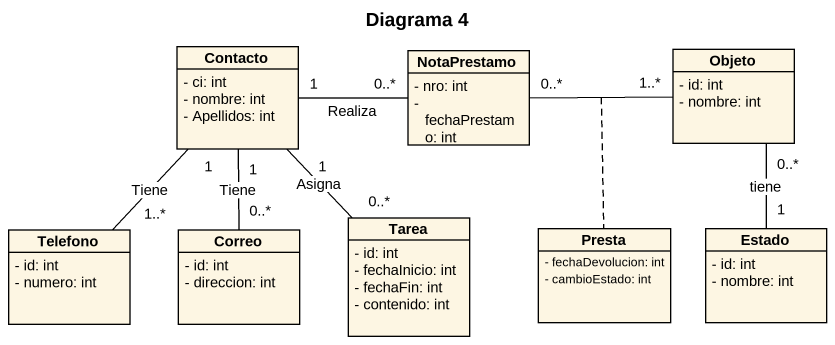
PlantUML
@startuml
title Diagrama 4
hide circle
hide empty members
skinparam classAttributeIconSize 0
class Contacto {
  - ci: int
  - nombre: int
  - Apellidos: int
}
class NotaPrestamo {
  - nro: int
  - fechaPrestamo: int
}
class Objeto {
  - id: int
  - nombre: int
}
class Telefono {
  - id: int
  - numero: int
}
class Correo {
  - id: int
  - direccion: int
}
class Tarea {
  - id: int
  - fechaInicio: int
  - fechaFin: int
  - contenido: int
}
class Presta {
  - fechaDevolucion: int
  - cambioEstado: int
}
class Estado {
  - id: int
  - nombre: int
}
Contacto "1" -right- "0..*" NotaPrestamo : Realiza
Contacto "1" -- "1..*" Telefono : Tiene
Contacto "1" -- "0..*" Correo : Tiene
Contacto "1" -- "0..*" Tarea : Asigna
NotaPrestamo "0..*" -right- "1..*" Objeto
(NotaPrestamo, Objeto) .. Presta
Objeto "0..*" -- "1" Estado : tiene
@enduml
